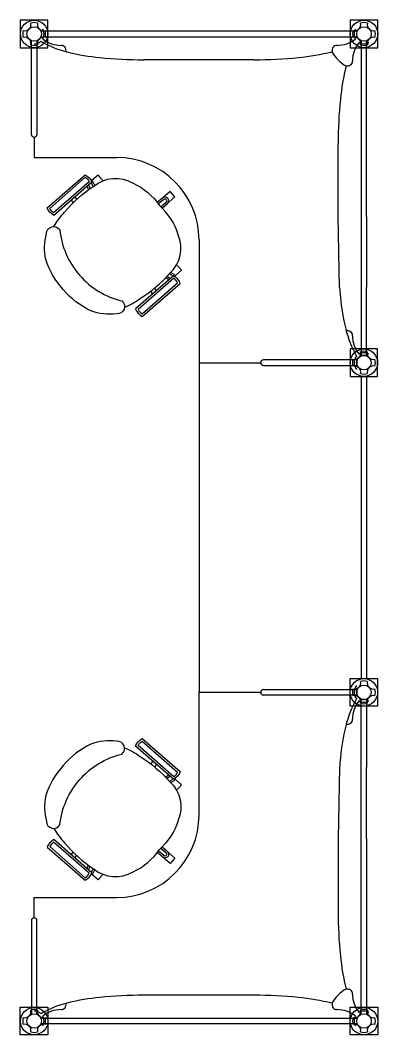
# Model space of a CAD drawing. Header units: centimetres. Extents: x 534 to 2907, y -1306 to 581.
# Drawn here: x 533.6 to 706.3, y -697.3 to -206.8 of the extents above; entities that cross this region are included whole.
import ezdxf

# ---------------------------------------------------------------- set-up
doc = ezdxf.new("R2010")
doc.units = ezdxf.units.CM
doc.linetypes.add('CACHE', pattern=[0.375, 0.25, -0.125])
doc.layers.add('layer_1', color=175, linetype='Continuous')
doc.layers.add('layer_2', color=251, linetype='Continuous')

msp = doc.modelspace()

# ---------------------------------------------------------------- linework, layer by layer
at = {"layer": 'layer_1'}
for p, q in [((696.4, -212.06), (543.56, -212.06)), ((543.56, -214.71), (696.4, -214.71)), ((538.96, -261.91), (538.96, -216.62)), ((541.61, -216.62), (541.61, -261.91)), ((698.31, -216.66), (698.31, -335.99)), ((700.96, -301.68), (700.96, -216.66)), ((540.28, -273.14), (580.12, -273.14)), ((558.12, -293.81), (559.18, -295.03)), ((559.92, -292.24), (560.9, -293.37)), ((619.96, -312.98), (619.96, -372.32)), ((597.61, -338.99), (596.55, -337.78)), ((599.41, -337.42), (598.42, -336.3)), ((698.31, -335.95), (698.31, -369.05)), ((700.96, -369.05), (700.96, -335.95)), ((619.96, -372.32), (649.79, -372.32)), ((619.96, -372.32), (619.96, -531.72)), ((696.4, -371), (651.11, -371)), ((651.11, -373.65), (696.4, -373.65)), ((698.31, -378.95), (698.31, -525.09)), ((700.96, -378.95), (700.96, -525.09)), ((619.96, -591.06), (619.96, -531.72)), ((619.96, -531.72), (649.79, -531.72)), ((651.11, -530.39), (696.4, -530.39)), ((696.4, -533.04), (651.11, -533.04)), ((698.31, -568.09), (698.31, -534.99)), ((700.96, -534.99), (700.96, -568.09)), ((597.61, -565.05), (596.55, -566.26)), ((599.41, -566.62), (598.42, -567.74)), ((698.31, -687.38), (698.31, -568.05)), ((700.96, -602.36), (700.96, -687.38)), ((558.12, -610.23), (559.18, -609.01)), ((559.92, -611.79), (560.9, -610.67)), ((540.28, -630.9), (580.12, -630.9)), ((538.96, -642.13), (538.96, -687.42)), ((541.61, -687.42), (541.61, -642.13)), ((543.56, -689.33), (696.4, -689.33)), ((696.4, -691.98), (543.56, -691.98))]:
    msp.add_line(p, q, dxfattribs=at)
at = {"layer": 'layer_1', "linetype": 'Continuous'}
for p, q in [((540.28, -263.24), (540.28, -273.14)), ((700.96, -301.68), (700.96, -335.95)), ((700.96, -602.36), (700.96, -568.09)), ((540.28, -640.8), (540.28, -630.9))]:
    msp.add_line(p, q, dxfattribs=at)
for points in [[(533.57, -220.01), (546.9, -220.01), (546.9, -206.76), (533.57, -206.76)], [(692.97, -220.01), (706.3, -220.01), (706.3, -206.76), (692.97, -206.76)], [(692.93, -378.95), (706.26, -378.95), (706.26, -365.7), (692.93, -365.7)], [(692.93, -525.09), (706.26, -525.09), (706.26, -538.34), (692.93, -538.34)], [(533.57, -684.03), (546.9, -684.03), (546.9, -697.28), (533.57, -697.28)], [(692.97, -684.03), (706.3, -684.03), (706.3, -697.28), (692.97, -697.28)]]:
    msp.add_lwpolyline(points, close=True, dxfattribs=at)
at = {"layer": 'layer_1'}
for points in [[(564.87, -281.43, -0.207753), (568.09, -285.1), (549.82, -301.08, -0.207753), (546.6, -297.4)], [(610.79, -333.96, 0.207753), (607.57, -330.28), (589.3, -346.25, 0.207753), (592.52, -349.93)], [(610.79, -570.08, -0.207753), (607.57, -573.76), (589.3, -557.79, -0.207753), (592.52, -554.11)], [(564.87, -622.61, 0.207753), (568.09, -618.93), (549.82, -602.96, 0.207753), (546.6, -606.64)]]:
    msp.add_lwpolyline(points, format="xyb", close=True, dxfattribs=at)
for points in [[(549.78, -306.46, -0.057489), (555, -299.62, -0.071475), (569.03, -286.91, -0.311745), (588.07, -285.44, -0.130308), (600.85, -296.31)], [(569.24, -285.94), (568.81, -284.99, 0.22938), (567.62, -284.02)], [(565.85, -287.06), (566.39, -288.43, -0.491323)], [(566.57, -286.43), (567.11, -287.81, -0.491323)], [(568.54, -286.55), (567.99, -285.37, 0.040993), (567.92, -285.25)], [(602.19, -297.6), (604.69, -295.29, 0.971301), (602.38, -292.65), (599.75, -294.81, -0.491323)], [(601.55, -296.97), (604.08, -294.63, 0.971301), (602.95, -293.34), (600.29, -295.53, -0.491323)], [(583.96, -345.56, 0.057489), (591.44, -341.31, 0.071475), (605.91, -329.1, 0.311745), (609.91, -310.43, 0.130308), (600.85, -296.31)], [(562.22, -330.03, 0.155221), (582.66, -342.47, -0.75956), (580.09, -348.63, -0.12086), (567.67, -347.26, -0.103151), (554.29, -337.01, -0.103151), (545.92, -322.38, -0.12086), (546.23, -309.89, -0.75956), (552.67, -308.17, 0.155221), (562.27, -330.09)], [(605.35, -332.23), (604.03, -331.49, 0.491323)], [(606.06, -331.6), (604.75, -330.86, 0.491323)], [(606.18, -329.61), (607.28, -330.31, -0.049806), (607.41, -330.42)], [(606.88, -329), (607.76, -329.56, -0.230699), (608.57, -330.87)], [(562.22, -574.01, -0.155221), (582.66, -561.57, 0.75956), (580.09, -555.41, 0.12086), (567.67, -556.78, 0.103151), (554.29, -567.03, 0.103151), (545.92, -581.66, 0.12086), (546.23, -594.15, 0.75956), (552.67, -595.87, -0.155221), (562.27, -573.95)], [(583.96, -558.48, -0.057489), (591.44, -562.73, -0.071475), (605.91, -574.94, -0.311745), (609.91, -593.61, -0.130308), (600.85, -607.73)], [(605.35, -571.81), (604.03, -572.55, -0.491323)], [(606.06, -572.44), (604.75, -573.17, -0.491323)], [(606.18, -574.43), (607.28, -573.73, 0.049806), (607.41, -573.62)], [(606.88, -575.04), (607.76, -574.48, 0.230699), (608.57, -573.17)], [(549.78, -597.57, 0.057489), (555, -604.42, 0.071475), (569.03, -617.13, 0.311745), (588.07, -618.6, 0.130308), (600.85, -607.73)], [(602.19, -606.44), (604.69, -608.75, -0.971301), (602.38, -611.39), (599.75, -609.23, 0.491323)], [(601.55, -607.07), (604.08, -609.41, -0.971301), (602.95, -610.7), (600.29, -608.51, 0.491323)], [(565.85, -616.98), (566.39, -615.61, 0.491323)], [(566.57, -617.61), (567.11, -616.23, 0.491323)], [(568.54, -617.49), (567.99, -618.67, -0.040993), (567.92, -618.79)], [(569.24, -618.1), (568.81, -619.05, -0.22938), (567.62, -620.02)]]:
    msp.add_lwpolyline(points, format="xyb", dxfattribs=at)
for points in [[(572.48, -283.11), (571.18, -281.62), (568.16, -284.25)], [(604.1, -295.81), (608.31, -292.13), (606.01, -289.49), (602.38, -292.66)], [(610.12, -326.17), (611.42, -327.66), (608.41, -330.3)], [(610.12, -577.87), (611.42, -576.38), (608.41, -573.74)], [(604.1, -608.23), (608.31, -611.91), (606.01, -614.55), (602.38, -611.38)], [(572.48, -620.93), (571.18, -622.42), (568.16, -619.79)]]:
    msp.add_lwpolyline(points, dxfattribs=at)
at = {"layer": 'layer_1', "linetype": 'CACHE'}
for points in [[(573.26, -284.41), (573.46, -284.23), (572.48, -283.11)], [(609, -325.17), (609.14, -325.05), (610.12, -326.17)], [(609, -578.87), (609.14, -578.99), (610.12, -577.87)], [(573.26, -619.63), (573.46, -619.81), (572.48, -620.93)]]:
    msp.add_lwpolyline(points, dxfattribs=at)
for points in [[(566.39, -288.43), (566.5, -288.7, -0.491323)], [(567.11, -287.81), (567.25, -288.16, -0.491323)], [(568.78, -287.08), (568.54, -286.55, 0.971301)], [(569.52, -286.53), (569.24, -285.94, 0.971301)], [(604.03, -331.49), (603.8, -331.36, 0.491323)], [(604.75, -330.86), (604.45, -330.7, 0.491323)], [(605.72, -329.32), (606.18, -329.61, -0.971301)], [(606.36, -328.66), (606.88, -329, -0.971301)], [(604.03, -572.55), (603.8, -572.67, -0.491323)], [(604.75, -573.17), (604.45, -573.34, -0.491323)], [(605.72, -574.72), (606.18, -574.43, 0.971301)], [(606.36, -575.37), (606.88, -575.04, 0.971301)], [(566.39, -615.61), (566.5, -615.34, 0.491323)], [(567.11, -616.23), (567.25, -615.88, 0.491323)], [(568.78, -616.96), (568.54, -617.49, -0.971301)], [(569.52, -617.51), (569.24, -618.1, -0.971301)]]:
    msp.add_lwpolyline(points, format="xyb", dxfattribs=at)
at = {"layer": 'layer_1'}
for centre, radius, start, end in [((540.28, -261.91), 1.32, 180, 0), ((651.11, -372.32), 1.32, 90, 270), ((651.11, -372.32), 1.32, 90, 270), ((699.68, -372.32), 3.53, 157.9757, 202.0243), ((699.64, -372.32), 3.53, 67.9757, 112.0243), ((651.11, -531.72), 1.32, 90, 270), ((651.11, -531.72), 1.32, 90, 270), ((699.68, -531.72), 3.53, 157.9757, 202.0243), ((699.64, -531.72), 3.53, 247.9757, 292.0243), ((540.28, -642.13), 1.32, 0, 180)]:
    msp.add_arc(centre, radius, start, end, dxfattribs=at)
at = {"layer": 'layer_1', "linetype": 'Continuous'}
for centre, start, end in [((580.12, -312.98), 0, 90), ((580.12, -591.06), 270, 0)]:
    msp.add_arc(centre, 39.84, start, end, dxfattribs=at)
at = {"layer": 'layer_2', "linetype": 'Continuous'}
for p, q in [((646.66, -225.83), (593.26, -225.83)), ((687.19, -301.68), (687.19, -266.36)), ((687.19, -301.68), (687.19, -266.36)), ((687.83, -335.95), (687.19, -301.68)), ((687.83, -568.09), (687.19, -602.36)), ((687.19, -602.36), (687.19, -637.68)), ((687.19, -602.36), (687.19, -637.68)), ((646.66, -678.21), (593.26, -678.21))]:
    msp.add_line(p, q, dxfattribs=at)
for points in [[(565, -282.64, -0.143707), (566.91, -284.81), (549.68, -299.87, -0.143707), (547.78, -297.69)], [(609.61, -333.66, 0.143707), (607.71, -331.49), (590.48, -346.54, 0.143707), (592.39, -348.72)], [(609.61, -570.37, -0.143707), (607.71, -572.55), (590.48, -557.5, -0.143707), (592.39, -555.32)], [(565, -621.4, 0.143707), (566.91, -619.23), (549.68, -604.17, 0.143707), (547.78, -606.35)]]:
    msp.add_lwpolyline(points, format="xyb", close=True, dxfattribs=at)
for centre, radius in [((540.28, -213.38), 6.62), ((540.28, -213.38, 89.18), 3.53), ((699.68, -213.38), 6.62), ((699.68, -213.38), 3.53), ((699.64, -372.32), 6.62), ((699.64, -372.32), 3.53), ((699.64, -531.72), 6.62), ((699.64, -531.72), 3.53), ((540.28, -690.66), 6.62), ((699.68, -690.66), 6.62), ((540.28, -690.66, 89.18), 3.53), ((699.68, -690.66), 3.53)]:
    msp.add_circle(centre, radius, dxfattribs=at)
for centre, radius, start, end in [((535.7, -208.8), 3.04, 256.8555, 13.1445), ((540.28, -213.38), 5.52, 72.8771, 107.1229), ((544.86, -208.8), 3.04, 166.8555, 283.1445), ((695.09, -208.8), 3.04, 256.8555, 13.1445), ((699.68, -213.38), 5.52, 72.8771, 107.1229), ((704.26, -208.8), 3.04, 166.8555, 283.1445), ((540.28, -213.38), 5.52, 162.8771, 197.1229), ((535.7, -217.97), 3.04, 346.8555, 103.1445), ((544.86, -217.97), 3.04, 76.8555, 193.1445), ((540.28, -213.38), 4.77, 0, 29.656), ((540.28, -213.38), 4.77, 330.344, 0), ((553.13, -205.29), 13.6, 230.2115, 270.686), ((540.28, -213.38), 5.52, 342.8771, 17.1229), ((686.79, -205.29), 13.6, 269.314, 309.9273), ((699.68, -213.38), 5.52, 162.8771, 197.1229), ((695.09, -217.97), 3.04, 346.8555, 103.1445), ((699.68, -213.38), 4.77, 150.344, 180), ((699.68, -213.38), 4.77, 180, 209.3645), ((704.26, -217.97), 3.04, 76.8555, 193.1445), ((699.68, -213.38), 5.52, 342.8771, 17.1229), ((540.28, -213.38), 5.52, 252.8771, 287.1229), ((540.28, -213.38), 4.77, 270, 312.5131), ((568.1, -174.7), 48.84, 239.7656, 256.4729), ((553.32, -221.28), 2.38, 344.3064, 90.686), ((686.6, -221.28), 2.38, 89.314, 195.6936), ((707.73, -226.23), 13.6, 140.1323, 180.686), ((699.68, -213.38), 4.77, 239.9952, 270), ((699.68, -213.38), 5.52, 252.8771, 287.1229), ((699.68, -213.38), 4.77, 270, 299.656), ((583.2, -111.94), 113.39, 256.471, 264.3084), ((593.26, -10.99), 214.85, 264.3084, 270), ((646.66, -10.99), 214.85, 270, 275.6916), ((646.66, -10.99), 214.85, 270, 275.6916), ((656.84, -112.84), 112.49, 275.6759, 284.0508), ((699.64, -213.38), 17.7, 208.9776, 241.0224), ((799.88, -256.14), 112.19, 165.8501, 174.3294), ((800.18, -256.18), 112.49, 165.9492, 174.3241), ((691.75, -226.42), 2.38, 254.3064, 0.686), ((902.03, -266.36), 214.85, 174.3084, 180), ((902.03, -266.36), 214.85, 174.3084, 180), ((902.03, -319.34), 214.85, 184.4325, 185.6916), ((902.03, -319.34), 214.85, 184.4325, 185.6916), ((801.08, -329.4), 113.39, 185.6916, 193.529), ((738.32, -344.51), 48.84, 193.5271, 210.2344), ((691.75, -359.29), 2.38, 359.314, 105.6936), ((707.73, -359.48), 13.6, 179.314, 219.7885), ((695.05, -367.74), 3.04, 256.8555, 13.1445), ((699.64, -372.32), 4.77, 90, 119.656), ((699.64, -372.32), 5.52, 72.8771, 107.1229), ((699.64, -372.32), 4.77, 60.344, 90), ((704.22, -367.74), 3.04, 166.8555, 283.1445), ((699.64, -372.32), 5.52, 162.8771, 197.1229), ((699.64, -372.32), 4.77, 137.4869, 180), ((699.64, -372.32), 4.77, 180, 222.5131), ((699.64, -372.32), 5.52, 342.8771, 17.1229), ((695.05, -376.91), 3.04, 346.8555, 103.1445), ((699.64, -372.32), 5.52, 252.8771, 287.1229), ((704.22, -376.91), 3.04, 76.8555, 193.1445), ((695.05, -527.13), 3.04, 256.8555, 13.1445), ((699.64, -531.72), 4.77, 137.4869, 180), ((699.64, -531.72), 5.52, 72.8771, 107.1229), ((704.22, -527.13), 3.04, 166.8555, 283.1445), ((699.64, -531.72), 5.52, 162.8771, 197.1229), ((695.05, -536.3), 3.04, 346.8555, 103.1445), ((699.64, -531.72), 4.77, 180, 222.5131), ((704.22, -536.3), 3.04, 76.8555, 193.1445), ((699.64, -531.72), 5.52, 342.8771, 17.1229), ((738.32, -559.53), 48.84, 149.7656, 166.4729), ((707.73, -544.56), 13.6, 140.2115, 180.686), ((699.64, -531.72), 4.77, 240.344, 270), ((699.64, -531.72), 5.52, 252.8771, 287.1229), ((699.64, -531.72), 4.77, 270, 299.656), ((801.08, -574.63), 113.39, 166.471, 174.3084), ((691.75, -544.75), 2.38, 254.3064, 0.686), ((902.03, -584.7), 214.85, 174.3084, 175.5675), ((902.03, -584.7), 214.85, 174.3084, 175.5675), ((902.03, -637.68), 214.85, 180, 185.6916), ((902.03, -637.68), 214.85, 180, 185.6916), ((799.88, -647.9), 112.19, 185.6706, 194.1499), ((800.18, -647.86), 112.49, 185.6759, 194.0508), ((699.64, -690.66), 17.7, 118.9776, 151.0224), ((691.75, -677.62), 2.38, 359.314, 105.6936), ((583.2, -792.1), 113.39, 95.6916, 103.529), ((593.26, -893.05), 214.85, 90, 95.6916), ((646.66, -893.05), 214.85, 84.3084, 90), ((646.66, -893.05), 214.85, 84.3084, 90), ((656.84, -791.2), 112.49, 75.9492, 84.3241), ((707.73, -677.81), 13.6, 179.314, 219.8677), ((535.7, -686.07), 3.04, 256.8555, 13.1445), ((540.28, -690.66), 5.52, 72.8771, 107.1229), ((540.28, -690.66), 4.77, 47.4869, 90), ((544.86, -686.07), 3.04, 166.8555, 283.1445), ((568.1, -729.34), 48.84, 103.5271, 120.2344), ((553.13, -698.75), 13.6, 89.314, 129.7885), ((553.32, -682.76), 2.38, 269.314, 15.6936), ((686.6, -682.76), 2.38, 164.3064, 270.686), ((686.79, -698.75), 13.6, 50.0727, 90.686), ((695.09, -686.07), 3.04, 256.8555, 13.1445), ((699.68, -690.66), 4.77, 90, 120.0048), ((699.68, -690.66), 5.52, 72.8771, 107.1229), ((699.68, -690.66), 4.77, 60.344, 90), ((704.26, -686.07), 3.04, 166.8555, 283.1445), ((540.28, -690.66), 5.52, 162.8771, 197.1229), ((540.28, -690.66), 4.77, 360, 29.656), ((540.28, -690.66), 4.77, 330.344, 0), ((540.28, -690.66), 5.52, 342.8771, 17.1229), ((699.68, -690.66), 5.52, 162.8771, 197.1229), ((699.68, -690.66), 4.77, 150.6355, 180), ((699.68, -690.66), 4.77, 180, 209.656), ((699.68, -690.66), 5.52, 342.8771, 17.1229), ((535.7, -695.24), 3.04, 346.8555, 103.1445), ((540.28, -690.66), 5.52, 252.8771, 287.1229), ((544.86, -695.24), 3.04, 76.8555, 193.1445), ((695.09, -695.24), 3.04, 346.8555, 103.1445), ((699.68, -690.66), 5.52, 252.8771, 287.1229), ((704.26, -695.24), 3.04, 76.8555, 193.1445)]:
    msp.add_arc(centre, radius, start, end, dxfattribs=at)

doc.saveas('drawing.dxf')
